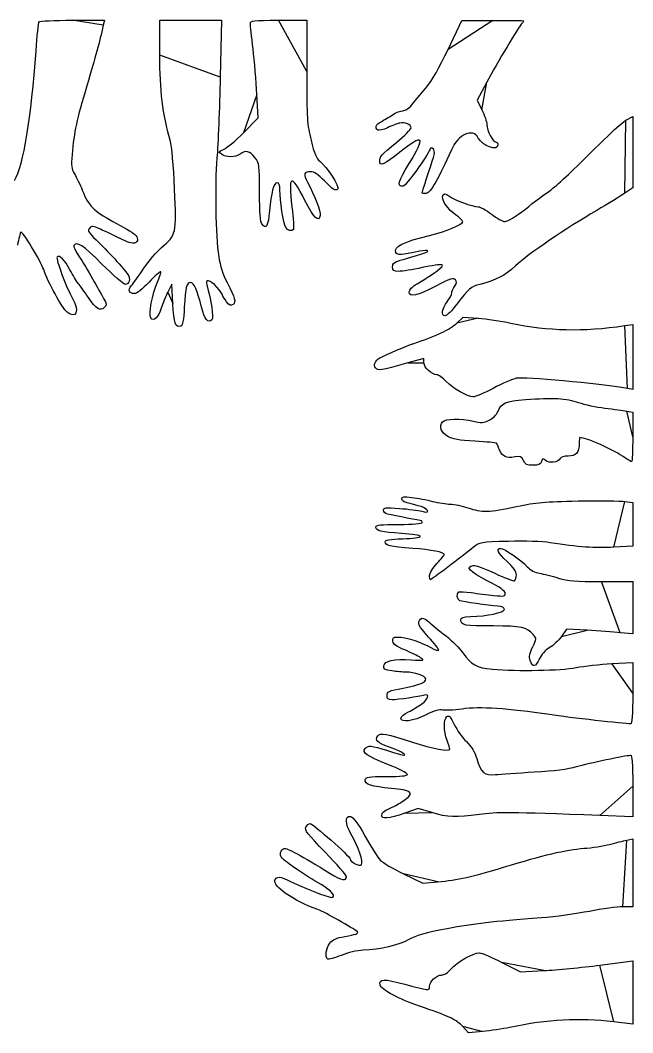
# Model space of a CAD drawing. Extents: x -503 to 40, y 8 to 777.
# Drawn here: x -225.2 to 40.1, y 337.9 to 776.5 of the extents above; entities that cross this region are included whole.
import ezdxf

# ---------------------------------------------------------------- set-up
doc = ezdxf.new("R2010")
doc.units = 0
doc.layers.add('Ebene_1', color=7, linetype='CONTINUOUS')

msp = doc.modelspace()

# ---------------------------------------------------------------- linework, layer by layer
at = {"layer": 'Ebene_1', "color": 7}
for points in [[(-202.645512, 776.461866), (-188.677488, 776.461866), (-189.176256, 774.261866)], [(-164.707968, 761.40178), (-164.707968, 776.461866), (-151.378848, 776.461866), (-138.049728, 776.461866), (-138.567544, 751.861868)], [(-113.245576, 776.461866), (-100.983184, 776.461866), (-101.032144, 754.261868)], [(-39.895872, 763.81405), (-33.907968, 776.366234), (-20.507968, 776.414074)], [(-7.841552, 775.221866), (-7.841552, 775.221866)], [(-23.136536, 749.685004), (-27.347208, 741.874228), (-25.227592, 737.688116)], [(-128.475264, 727.750196), (-122.081144, 734.187412), (-122.642832, 744.324644)], [(37.092032, 733.111572), (40.092032, 734.807908), (40.092032, 719.3705), (40.092032, 703.9331), (36.692032, 701.542612), (36.692032, 701.542612)], [(-87.66944, 703.367052), (-87.669448, 703.367052)], [(-175.654208, 679.895052), (-175.654208, 679.895052)], [(-159.06808, 653.704724), (-159.507968, 662.147356), (-161.26684, 658.704612)], [(-133.00816, 653.3447), (-133.00816, 653.3447)], [(-36.026528, 645.26638), (-33.403064, 647.889852), (-26.85552, 647.370764)], [(36.692032, 644.1821), (40.092032, 644.67254), (40.092032, 630.587204), (40.092032, 616.501868), (37.892032, 616.884988), (37.892032, 616.884988)], [(-50.307968, 628.066452), (-50.307968, 629.954908), (-57.307968, 627.997884)], [(37.492032, 607.1483), (40.092032, 606.683804), (40.092032, 595.972836)], [(39.615528, 585.261868), (39.615528, 585.261868)], [(36.692032, 568.031804), (40.092032, 567.563868), (40.092032, 558.130716), (40.092032, 548.697556), (31.892032, 548.179636), (31.892032, 548.179596)], [(26.508832, 533.261868), (40.092032, 533.261868), (40.092032, 521.946188), (40.092032, 510.6305), (34.692032, 511.160572), (34.692032, 511.160572)], [(20.368632, 512.194532), (11.44524, 512.698412), (9.168632, 509.48838)], [(30.96608, 497.784492), (40.092032, 498.305716), (40.092032, 484.983788)], [(39.16404, 471.661868), (39.16404, 471.661868)], [(40.092032, 444.74082), (40.092032, 431.419772), (25.892032, 431.947252), (25.892032, 431.947252)], [(-46.94716, 433.244652), (-52.786344, 435.041516), (-58.673056, 432.951692)], [(37.492032, 421.279372), (40.092032, 421.893372), (40.092032, 407.17762), (40.092032, 392.461868), (35.756648, 392.461868), (35.756648, 392.461868)], [(-59.180048, 406.712412), (-50.852128, 402.717988), (-44.380048, 403.267372)], [(25.892032, 367.141004), (40.092032, 368.998996), (40.092032, 355.31222), (40.092032, 341.625444), (31.892032, 342.582532), (31.892032, 342.582532)], [(-16.553728, 368.344084), (-8.493408, 364.2263), (1.599312, 364.754652)], [(-24.86556, 338.406852), (-30.996608, 337.851268), (-33.652288, 340.715204)]]:
    msp.add_lwpolyline(points, close=True, dxfattribs=at)
for points in [[(-217.046384, 775.761514), (-216.80832, 776.146706), (-210.327928, 776.461866), (-202.645512, 776.461866)], [(-125.492128, 775.061866), (-125.506528, 776.334994), (-124.396744, 776.461866), (-113.245576, 776.461866)], [(-20.507968, 776.414074), (-13.137968, 776.440346), (-7.107968, 776.353866), (-7.107968, 776.221866)], [(-218.315488, 763.161514), (-217.855544, 769.706322), (-217.284448, 775.376322), (-217.046384, 775.761514)], [(-189.176256, 774.261866), (-190.881992, 766.73809), (-192.484944, 760.85414), (-196.313872, 748.061868)], [(-124.3404, 764.061866), (-124.965136, 769.341866), (-125.483416, 774.291866), (-125.492128, 775.061866)], [(-7.841552, 775.221866), (-9.12108, 773.896266), (-18.763, 757.797892), (-23.136536, 749.685004)], [(-7.107968, 776.221866), (-7.107968, 776.089866), (-7.43808, 775.639866), (-7.841552, 775.221866)], [(-122.642832, 744.324644), (-122.95176, 749.900116), (-123.715664, 758.781868), (-124.3404, 764.061866)], [(-49.095872, 747.570252), (-47.206208, 749.742004), (-43.418512, 756.429684), (-39.895872, 763.81405)], [(-227.590288, 707.04922), (-223.790552, 713.532988), (-220.333248, 734.449556), (-218.315488, 763.161514)], [(-160.276776, 724.461868), (-163.469952, 735.805348), (-164.707968, 746.125844), (-164.707968, 761.40178)], [(-138.567544, 751.861868), (-138.852344, 738.331868), (-139.482272, 722.542236), (-139.967392, 716.773796)], [(-101.032144, 754.261868), (-101.077744, 733.601876), (-100.951416, 731.53466), (-99.21148, 724.461868)], [(-196.313872, 748.061868), (-200.743872, 733.261452), (-201.81632, 728.288132), (-202.7352, 718.28406)], [(-54.953136, 740.570252), (-53.498296, 742.389868), (-50.86252, 745.539868), (-49.095872, 747.570252)], [(-63.996328, 735.461868), (-62.504928, 736.451868), (-60.455256, 737.261868), (-59.441504, 737.261868)], [(-59.441504, 737.261868), (-58.2408, 737.261868), (-56.676272, 738.415084), (-54.953136, 740.570252)], [(-25.227592, 737.688116), (-24.0618, 735.385756), (-23.106624, 732.457972), (-23.104976, 731.18194)], [(-70.286056, 728.848324), (-71.757968, 729.75802), (-71.155104, 731.36718), (-68.907968, 732.526684)], [(-68.907968, 732.526684), (-67.697968, 733.151036), (-65.487728, 734.471868), (-63.996328, 735.461868)], [(21.292032, 718.50134), (28.332032, 725.603988), (35.442032, 732.178588), (37.092032, 733.111572)], [(-66.086056, 729.911252), (-67.944, 729.04726), (-69.834, 728.56894), (-70.286056, 728.848324)], [(-60.778632, 731.930932), (-61.839768, 731.6841), (-64.228104, 730.775244), (-66.086056, 729.911252)], [(-62.107968, 723.650892), (-58.697968, 726.490164), (-55.907968, 729.261492), (-55.907968, 729.809388)], [(-55.907968, 729.809388), (-55.907968, 731.28338), (-58.572688, 732.444068), (-60.778632, 731.930932)], [(-26.788512, 725.41762), (-29.123568, 729.933124), (-35.439528, 727.168276), (-38.4454, 720.31474)], [(-23.104976, 731.18194), (-23.101776, 728.6771), (-20.443936, 723.661868), (-19.119728, 723.661868)], [(-158.290344, 703.346372), (-158.75832, 713.806412), (-159.501696, 721.708484), (-160.276776, 724.461868)], [(-137.188672, 720.42766), (-135.913064, 720.91458), (-131.992032, 724.209724), (-128.475264, 727.750196)], [(-99.21148, 724.461868), (-97.812224, 718.7739), (-96.865344, 716.49706), (-95.447816, 715.411828)], [(-56.749488, 714.395284), (-49.367344, 726.232124), (-50.44068, 727.531996), (-60.767936, 719.261868)], [(-18.307968, 722.461868), (-18.307968, 719.62374), (-24.998184, 721.9555), (-26.788512, 725.41762)], [(-137.955064, 718.402108), (-139.450304, 719.500004), (-139.421848, 719.575212), (-137.188672, 720.42766)], [(-123.54868, 716.986356), (-125.7676, 719.895508), (-127.54324, 720.311524), (-129.955064, 718.487308)], [(-69.49572, 715.461868), (-69.47868, 717.40982), (-69.101664, 717.827716), (-62.107968, 723.650892)], [(-47.706832, 720.565268), (-48.772632, 717.635092), (-58.081048, 704.829892), (-59.310384, 704.60274)], [(-38.4454, 720.31474), (-43.724736, 708.27762), (-47.526896, 701.65918), (-49.307968, 701.406228)], [(-48.150024, 710.907036), (-45.711192, 718.128836), (-45.377752, 719.841116), (-46.250024, 720.663924)], [(-46.250024, 720.663924), (-47.09736, 721.463204), (-47.387368, 721.443564), (-47.706832, 720.565268)], [(-19.119728, 723.661868), (-18.673256, 723.661868), (-18.307968, 723.121868), (-18.307968, 722.461868)], [(-202.7352, 718.28406), (-203.192536, 713.304956), (-203.042536, 712.143772), (-201.650088, 709.88406)], [(-139.967392, 716.773796), (-140.959328, 704.978924), (-140.56968, 683.121308), (-139.206112, 674.068932)], [(-129.955064, 718.487308), (-131.947008, 716.980684), (-135.960984, 716.937932), (-137.955064, 718.402108)], [(-121.507968, 701.93926), (-121.507968, 713.96886), (-121.564368, 714.384796), (-123.54868, 716.986356)], [(-95.447816, 715.411828), (-92.423192, 713.096244), (-86.740256, 704.296236), (-87.66944, 703.367052)], [(-60.767936, 719.261868), (-67.436104, 713.921956), (-69.51712, 713.0159), (-69.49572, 715.461868)], [(4.492032, 702.857308), (6.692032, 704.358884), (14.252032, 711.398692), (21.292032, 718.50134)], [(-99.361104, 710.861868), (-102.2708, 710.861868), (-102.613992, 709.74226), (-100.765144, 706.281412)], [(-93.43296, 706.861868), (-96.100872, 709.615332), (-97.94828, 710.861868), (-99.361104, 710.861868)], [(-59.310384, 704.60274), (-62.183448, 704.071884), (-61.4582, 706.845148), (-56.749488, 714.395284)], [(-51.107968, 701.649332), (-51.107968, 701.923644), (-49.776896, 706.089604), (-48.150024, 710.907036)], [(-201.650088, 709.88406), (-200.761384, 708.441852), (-199.257448, 705.281868), (-198.308, 702.861868)], [(-101.894312, 698.436908), (-107.906648, 710.383284), (-109.161848, 709.74374), (-107.526064, 695.567428)], [(-100.765144, 706.281412), (-97.714, 700.56998), (-94.960728, 693.41722), (-95.245072, 691.940748)], [(-87.669448, 703.367052), (-88.678152, 702.358348), (-89.626648, 702.933484), (-93.43296, 706.861868)], [(-198.308, 702.861868), (-195.667952, 696.13282), (-193.598928, 694.027604), (-185.018712, 689.340156)], [(-163.92064, 678.05126), (-157.572392, 683.366316), (-157.425904, 684.02442), (-158.290344, 703.346372)], [(-120.429328, 688.092548), (-121.224088, 689.179444), (-121.507968, 692.823668), (-121.507968, 701.93926)], [(-113.870368, 706.061868), (-115.368576, 706.061868), (-116.557528, 701.721996), (-117.21956, 693.8367)], [(-112.707968, 702.815108), (-112.707968, 705.1211), (-113.044776, 706.061868), (-113.870368, 706.061868)], [(-110.193272, 686.661868), (-111.134064, 688.437908), (-112.707968, 698.547948), (-112.707968, 702.815108)], [(-6.39784, 694.694524), (-2.608408, 697.682484), (2.292032, 701.355732), (4.492032, 702.857308)], [(-95.245072, 691.940748), (-95.879064, 688.6487), (-98.0216, 690.741908), (-101.894312, 698.436908)], [(-49.307968, 701.406228), (-50.297968, 701.265628), (-51.107968, 701.375028), (-51.107968, 701.649332)], [(-42.307968, 699.9853), (-42.307968, 701.551908), (-40.86336, 701.634732), (-39.17096, 700.165164)], [(-36.649568, 692.209988), (-39.940568, 694.568956), (-42.307968, 697.822044), (-42.307968, 699.9853)], [(-39.17096, 700.165164), (-37.526416, 698.737148), (-29.154032, 695.6643), (-26.87796, 695.653364)], [(36.692032, 701.542612), (34.822032, 700.227844), (29.332032, 696.865132), (24.492032, 694.069916)], [(-117.21956, 693.8367), (-117.771936, 687.257404), (-118.658512, 685.670812), (-120.429328, 688.092548)], [(-107.526064, 695.567428), (-106.948192, 690.559372), (-106.638968, 686.191868), (-106.838888, 685.861868)], [(-26.87796, 695.653364), (-25.904464, 695.648564), (-23.307968, 694.212516), (-21.107968, 692.461868)], [(-15.19784, 689.270372), (-14.039568, 689.265572), (-10.575736, 691.400252), (-6.39784, 694.694524)], [(24.492032, 694.069916), (11.29444, 686.447996), (-5.137808, 675.243772), (-10.679184, 670.088652)], [(-185.018712, 689.340156), (-180.667808, 686.96322), (-176.477968, 684.47742), (-175.707968, 683.816172)], [(-47.907968, 683.25878), (-41.046592, 684.90438), (-33.507968, 687.996884), (-33.507968, 689.165964)], [(-33.507968, 689.165964), (-33.507968, 689.601636), (-34.921688, 690.971452), (-36.649568, 692.209988)], [(-21.107968, 692.461868), (-18.907968, 690.71122), (-16.248408, 689.275044), (-15.19784, 689.270372)], [(-224.950176, 684.71422), (-225.170912, 684.355428), (-225.796048, 681.799196), (-226.339368, 679.0337)], [(-215.012032, 668.461868), (-216.178144, 672.082148), (-224.424752, 685.568252), (-224.950176, 684.71422)], [(-195.227296, 686.318084), (-196.075768, 685.29574), (-195.60796, 684.506316), (-192.27164, 681.33038)], [(-190.463624, 685.956908), (-193.802016, 687.357596), (-194.331272, 687.397724), (-195.227296, 686.318084)], [(-181.854208, 681.879804), (-184.523776, 683.255548), (-188.398016, 685.090244), (-190.463624, 685.956908)], [(-106.838888, 685.861868), (-107.497968, 684.773996), (-109.438376, 685.236772), (-110.193272, 686.661868)], [(-189.757912, 670.861868), (-198.041152, 679.075396), (-200.694848, 680.82474), (-201.903816, 678.868588)], [(-192.27164, 681.33038), (-187.570552, 676.855284), (-180.154048, 668.750772), (-178.58548, 666.374588)], [(-175.654208, 679.895052), (-176.448904, 679.5901), (-178.989008, 680.403244), (-181.854208, 681.879804)], [(-175.707968, 683.816172), (-173.93656, 682.294932), (-173.912816, 680.563284), (-175.654208, 679.895052)], [(-62.533064, 675.89454), (-63.496888, 678.406236), (-59.273264, 680.53298), (-47.907968, 683.25878)], [(-201.903816, 678.868588), (-202.173464, 678.432292), (-201.213912, 676.362292), (-199.771488, 674.268588)], [(-171.60544, 669.054284), (-169.48392, 672.240116), (-166.02576, 676.288756), (-163.92064, 678.05126)], [(-52.107968, 676.368108), (-60.398448, 674.712644), (-62.05072, 674.637588), (-62.533064, 675.89454)], [(-59.307968, 672.859316), (-49.607936, 675.62378), (-48.707968, 675.931276), (-48.707968, 676.481076)], [(-48.707968, 676.481076), (-48.707968, 676.792348), (-50.237968, 676.741516), (-52.107968, 676.368108)], [(-209.18932, 673.84718), (-209.863776, 673.172724), (-205.184144, 660.597964), (-202.506752, 655.890284)], [(-203.648608, 668.40206), (-205.896992, 672.721164), (-208.125384, 674.911116), (-209.18932, 673.84718)], [(-199.771488, 674.268588), (-198.329056, 672.174892), (-195.668568, 667.761868), (-193.859296, 664.461868)], [(-139.206112, 674.068932), (-138.621512, 670.18794), (-137.349704, 666.240996), (-135.597176, 662.868932)], [(-63.907968, 669.6051), (-63.907968, 671.285444), (-63.285664, 671.725692), (-59.307968, 672.859316)], [(-204.886768, 650.030796), (-206.956072, 651.658516), (-213.346472, 663.29098), (-215.012032, 668.461868)], [(-200.021704, 662.461868), (-200.773856, 663.341868), (-202.40596, 666.014956), (-203.648608, 668.40206)], [(-179.681184, 662.061868), (-180.342304, 662.061868), (-184.876832, 666.021868), (-189.757912, 670.861868)], [(-176.969168, 661.521092), (-176.14064, 662.478516), (-173.72696, 665.86846), (-171.60544, 669.054284)], [(-164.321584, 667.542156), (-164.561744, 667.782308), (-166.829424, 665.747492), (-169.360872, 663.020332)], [(-165.834976, 662.783692), (-164.762456, 665.160692), (-164.081432, 667.301996), (-164.321584, 667.542156)], [(-61.270512, 667.661868), (-63.52992, 667.661868), (-63.907968, 667.940404), (-63.907968, 669.6051)], [(-51.139792, 669.2973), (-55.261088, 668.397812), (-59.819912, 667.661868), (-61.270512, 667.661868)], [(-53.307968, 662.303804), (-45.703048, 666.763804), (-41.36016, 670.055364), (-42.502288, 670.493644)], [(-42.502288, 670.493644), (-43.131616, 670.73514), (-47.018496, 670.19678), (-51.139792, 669.2973)], [(-10.679184, 670.088652), (-15.443544, 665.656372), (-18.821312, 663.90082), (-26.150168, 662.047796)], [(-195.628768, 656.327396), (-197.292736, 658.821356), (-199.269552, 661.581868), (-200.021704, 662.461868)], [(-193.859296, 664.461868), (-192.050024, 661.161868), (-189.88132, 657.30422), (-189.039968, 655.889308)], [(-178.58548, 666.374588), (-177.307304, 664.438324), (-177.91108, 662.061868), (-179.681184, 662.061868)], [(-169.360872, 663.020332), (-172.258728, 659.898452), (-174.602448, 658.061868), (-175.688528, 658.061868)], [(-168.597176, 647.492964), (-169.600496, 649.100212), (-167.992376, 658.002308), (-165.834976, 662.783692)], [(-151.381552, 662.861868), (-153.130544, 662.861868), (-153.657032, 660.805228), (-154.11236, 652.194468)], [(-146.631952, 652.110852), (-148.459592, 659.386724), (-149.994848, 662.861868), (-151.381552, 662.861868)], [(-139.99084, 660.834028), (-142.875048, 664.118956), (-145.181552, 664.659484), (-144.376792, 661.861868)], [(-135.597176, 662.868932), (-132.030512, 656.006268), (-131.620144, 654.496652), (-133.00816, 653.3447)], [(-56.707968, 658.785852), (-56.707968, 659.73266), (-55.420296, 661.065004), (-53.307968, 662.303804)], [(-36.718416, 664.074452), (-37.521888, 665.04258), (-38.828952, 664.607164), (-45.226688, 661.240084)], [(-37.038536, 661.118228), (-36.045136, 662.5365), (-35.975528, 663.179332), (-36.718416, 664.074452)], [(-175.688528, 658.061868), (-178.171656, 658.061868), (-178.708296, 659.51142), (-176.969168, 661.521092)], [(-161.26684, 658.704612), (-162.234216, 656.8111), (-163.494216, 653.6749), (-164.06684, 651.735268)], [(-144.376792, 661.861868), (-142.49372, 655.31574), (-141.337416, 647.51242), (-142.132624, 646.717212)], [(-137.507968, 657.341916), (-137.507968, 657.707268), (-138.625264, 659.278724), (-139.99084, 660.834028)], [(-45.226688, 661.240084), (-53.370904, 656.95386), (-56.707968, 656.240524), (-56.707968, 658.785852)], [(-40.307968, 654.53298), (-39.207968, 655.975156), (-38.307968, 657.639028), (-38.307968, 658.230484)], [(-38.307968, 658.230484), (-38.307968, 658.82194), (-37.73672, 660.121428), (-37.038536, 661.118228)], [(-26.150168, 662.047796), (-29.994648, 661.075756), (-30.703912, 660.46086), (-36.107136, 653.415604)], [(-202.506752, 655.890284), (-199.400424, 650.428404), (-200.851272, 646.856476), (-204.886768, 650.030796)], [(-188.767064, 652.059916), (-190.603472, 650.223508), (-192.232056, 651.236372), (-195.628768, 656.327396)], [(-189.039968, 655.889308), (-187.649456, 653.550884), (-187.624616, 653.202364), (-188.767064, 652.059916)], [(-155.671944, 643.888244), (-157.851576, 643.051844), (-158.630304, 645.302732), (-159.06808, 653.704724)], [(-135.826216, 654.539644), (-136.751184, 655.71554), (-137.507968, 656.976564), (-137.507968, 657.341916)], [(-133.00816, 653.3447), (-133.917576, 652.589956), (-134.48028, 652.828564), (-135.826216, 654.539644)], [(-41.107136, 648.461868), (-42.959504, 648.461868), (-42.546704, 651.597844), (-40.307968, 654.53298)], [(-164.06684, 651.735268), (-165.20588, 647.87702), (-167.497392, 645.731196), (-168.597176, 647.492964)], [(-154.11236, 652.194468), (-154.418704, 646.401076), (-154.82984, 644.211388), (-155.671944, 643.888244)], [(-142.132624, 646.717212), (-143.8236, 645.026236), (-145.2956, 646.790812), (-146.631952, 652.110852)], [(-36.107136, 653.415604), (-38.196672, 650.691044), (-40.446672, 648.461868), (-41.107136, 648.461868)], [(-54.707968, 636.471436), (-46.334216, 639.135036), (-38.44264, 642.850276), (-36.026528, 645.26638)], [(-26.85552, 647.370764), (-23.254368, 647.085268), (-16.916352, 646.149444), (-12.77104, 645.291156)], [(-12.77104, 645.291156), (3.947592, 641.829556), (18.171704, 641.510628), (36.692032, 644.1821)], [(-69.454504, 630.182596), (-66.8018, 631.634796), (-57.669232, 635.529492), (-54.707968, 636.471436)], [(-71.238496, 625.819148), (-72.305304, 627.104572), (-71.506024, 629.059516), (-69.454504, 630.182596)], [(-57.307968, 627.997884), (-69.317272, 624.640388), (-70.15188, 624.509852), (-71.238496, 625.819148)], [(-44.757016, 622.861868), (-46.947392, 622.861868), (-50.307968, 626.012756), (-50.307968, 628.066452)], [(-40.664904, 619.990436), (-42.181216, 621.569724), (-44.022664, 622.861868), (-44.757016, 622.861868)], [(-29.003456, 613.261868), (-31.327192, 613.261868), (-37.778648, 616.984308), (-40.664904, 619.990436)], [(-10.320464, 621.34798), (-11.853592, 621.0015), (-16.378968, 619.04038), (-20.376856, 616.98994)], [(37.892032, 616.884988), (24.917384, 619.144452), (-6.99804, 622.098836), (-10.320464, 621.34798)], [(-20.376856, 616.98994), (-24.374752, 614.9395), (-28.25672, 613.261868), (-29.003456, 613.261868)], [(-18.308672, 606.860164), (-16.68596, 610.77774), (-15.252816, 611.40594), (-6.307968, 612.120508)], [(-6.307968, 612.120508), (5.444344, 613.059348), (11.342912, 612.739212), (16.648072, 610.874596)], [(16.648072, 610.874596), (19.166464, 609.989452), (24.3016, 608.893444), (28.059496, 608.439028)], [(-22.123352, 603.213276), (-20.46632, 603.999596), (-18.855808, 605.53926), (-18.308672, 606.860164)], [(28.059496, 608.439028), (31.817392, 607.984604), (36.062032, 607.40378), (37.492032, 607.1483)], [(-39.996864, 596.163852), (-42.895824, 597.8523), (-43.8728, 600.576364), (-42.271424, 602.5059)], [(-42.271424, 602.5059), (-41.098344, 603.91938), (-34.484448, 604.043756), (-28.910584, 602.757148)], [(-28.910584, 602.757148), (-25.594424, 601.991692), (-24.549712, 602.0619), (-22.123352, 603.213276)], [(-28.230264, 594.090076), (-35.145664, 594.467892), (-37.926488, 594.957988), (-39.996864, 596.163852)], [(-18.87944, 593.228604), (-19.041872, 593.4303), (-23.249744, 593.817964), (-28.230264, 594.090076)], [(-17.56, 590.288468), (-18.123264, 591.703836), (-18.717008, 593.0269), (-18.87944, 593.228604)], [(16.892032, 593.209276), (16.892032, 589.135372), (15.632312, 587.661868), (12.14948, 587.661868)], [(17.146832, 595.661868), (17.006688, 595.661868), (16.892032, 594.558204), (16.892032, 593.209276)], [(37.015528, 586.7199), (31.294624, 590.64798), (20.15396, 595.661868), (17.146832, 595.661868)], [(40.092032, 595.972836), (40.092032, 590.081804), (39.877608, 585.261868), (39.615528, 585.261868)], [(-10.898608, 587.278884), (-14.690808, 586.567468), (-16.383536, 587.332244), (-17.56, 590.288468)], [(-7.280792, 585.7217), (-8.09976, 587.519132), (-8.560616, 587.717492), (-10.898608, 587.278884)], [(-3.179032, 583.661868), (-5.80132, 583.661868), (-6.502768, 584.014124), (-7.280792, 585.7217)], [(0.510576, 585.320292), (0.094944, 584.010756), (-0.681248, 583.661868), (-3.179032, 583.661868)], [(2.364488, 585.7873), (1.175336, 586.8545), (0.982064, 586.805812), (0.510576, 585.320292)], [(8.643336, 586.567692), (8.003528, 584.900364), (3.918504, 584.392636), (2.364488, 585.7873)], [(12.14948, 587.661868), (10.276784, 587.661868), (8.898112, 587.23162), (8.643336, 586.567692)], [(39.615528, 585.261868), (39.353448, 585.261868), (38.183448, 585.91798), (37.015528, 586.7199)], [(-59.907968, 569.038348), (-59.907968, 570.074628), (-59.177424, 570.19634), (-55.5302, 569.767676)], [(-55.846536, 566.923468), (-58.613536, 567.516884), (-59.907968, 568.190924), (-59.907968, 569.038348)], [(-48.707968, 563.689604), (-48.707968, 564.769092), (-51.32136, 565.952996), (-55.846536, 566.923468)], [(-55.5302, 569.767676), (-53.122432, 569.484692), (-49.086792, 568.715124), (-46.56212, 568.057532)], [(-46.56212, 568.057532), (-44.037448, 567.39994), (-40.598448, 566.861908), (-38.919904, 566.861908)], [(-38.919904, 566.861908), (-37.241352, 566.861908), (-33.819464, 566.141908), (-31.315712, 565.261908)], [(-10.217984, 565.789004), (-1.692224, 567.618988), (2.038704, 567.956868), (16.492032, 568.207924)], [(16.492032, 568.207924), (25.732032, 568.36842), (34.822032, 568.289172), (36.692032, 568.031804)], [(-67.907968, 564.1969), (-67.907968, 565.34222), (-67.053544, 565.439548), (-60.907968, 564.994276)], [(-66.107968, 562.509444), (-67.097968, 562.720044), (-67.907968, 563.479396), (-67.907968, 564.1969)], [(-51.4224, 559.661868), (-51.741816, 559.661868), (-62.817776, 561.809524), (-66.107968, 562.509444)], [(-60.907968, 564.994276), (-57.057968, 564.715324), (-52.737968, 564.146548), (-51.307968, 563.730324)], [(-51.307968, 563.730324), (-49.808328, 563.293836), (-48.707968, 563.27658), (-48.707968, 563.689604)], [(-31.315712, 565.261908), (-25.334904, 563.159828), (-22.0894, 563.240908), (-10.217984, 565.789004)], [(-71.107968, 556.94746), (-71.107968, 557.840572), (-69.122176, 558.061868), (-61.107968, 558.061868)], [(-61.107968, 558.061868), (-54.974632, 558.061868), (-51.107968, 558.371204), (-51.107968, 558.861868)], [(-51.107968, 558.861868), (-51.107968, 559.301868), (-51.249464, 559.661868), (-51.4224, 559.661868)], [(-60.096168, 554.147564), (-68.965376, 554.67214), (-71.107968, 555.216916), (-71.107968, 556.94746)], [(-51.892104, 552.861868), (-51.888104, 553.312556), (-55.47, 553.87394), (-60.096168, 554.147564)], [(-59.503904, 551.8329), (-55.127328, 551.964684), (-51.896552, 552.40142), (-51.892104, 552.861868)], [(-67.107968, 550.518492), (-67.107968, 551.34022), (-65.260544, 551.659556), (-59.503904, 551.8329)], [(-55.162368, 547.692948), (-65.30984, 548.468604), (-67.107968, 548.893924), (-67.107968, 550.518492)], [(-13.75888, 550.72726), (-25.799656, 550.403748), (-26.21676, 550.334524), (-28.825224, 548.226828)], [(4.358384, 550.141916), (1.0212, 550.67626), (-6.551184, 550.920916), (-13.75888, 550.72726)], [(31.892032, 548.179596), (23.9638, 547.678828), (16.35416, 548.221196), (4.358384, 550.141916)], [(-41.507968, 545.01742), (-41.507968, 545.975636), (-47.144344, 547.080068), (-55.162368, 547.692948)], [(-28.825224, 548.226828), (-34.119952, 543.948572), (-47.18384, 534.061868), (-47.542224, 534.061868)], [(-44.696672, 541.19762), (-42.942888, 543.142276), (-41.507968, 544.861188), (-41.507968, 545.01742)], [(-14.307968, 541.988748), (-18.355952, 545.710252), (-19.312544, 547.661868), (-17.08868, 547.661868)], [(-17.08868, 547.661868), (-15.5124, 547.661868), (-8.423312, 542.782748), (-5.58512, 539.74446)], [(-47.896672, 535.861868), (-47.890272, 536.851868), (-46.450464, 539.252956), (-44.696672, 541.19762)], [(-22.9098, 533.661868), (-30.58152, 537.597012), (-32.593528, 539.792996), (-28.997112, 540.305828)], [(-28.997112, 540.305828), (-28.056144, 540.440004), (-23.815712, 538.895204), (-19.573928, 536.872948)], [(-10.307968, 536.233828), (-10.307968, 537.703212), (-11.478872, 539.38782), (-14.307968, 541.988748)], [(-5.58512, 539.74446), (-4.180664, 538.240988), (-2.244328, 537.202732), (-0.244848, 536.881036)], [(-47.542224, 534.061868), (-47.743384, 534.061868), (-47.902888, 534.871868), (-47.896672, 535.861868)], [(-19.573928, 536.872948), (-15.332144, 534.850684), (-11.512024, 533.412148), (-11.084784, 533.676196)], [(-11.084784, 533.676196), (-10.657536, 533.940252), (-10.307968, 535.091188), (-10.307968, 536.233828)], [(-0.244848, 536.881036), (1.480432, 536.603452), (5.149592, 535.67558), (7.908832, 534.8191)], [(-15.1098, 528.22214), (-15.1114, 529.235692), (-17.419992, 530.845916), (-22.9098, 533.661868)], [(7.908832, 534.8191), (12.048136, 533.534244), (15.301488, 533.261868), (26.508832, 533.261868)], [(-34.786544, 525.002716), (-36.012424, 525.473132), (-36.318624, 528.113636), (-35.225624, 528.789148)], [(-35.225624, 528.789148), (-34.850344, 529.021092), (-32.420344, 528.894156), (-29.825624, 528.507076)], [(-29.825624, 528.507076), (-27.230912, 528.119988), (-22.857968, 527.573588), (-20.107968, 527.292852)], [(-20.107968, 527.292852), (-15.63736, 526.83646), (-15.10816, 526.934852), (-15.1098, 528.22214)], [(-18.307968, 522.66378), (-22.641616, 522.976276), (-33.535032, 524.522468), (-34.786544, 525.002716)], [(-15.507968, 521.261868), (-15.507968, 522.061508), (-16.442152, 522.529228), (-18.307968, 522.66378)], [(-51.77864, 517.071196), (-51.07288, 517.776956), (-50.230848, 517.478668), (-48.278352, 515.831196)], [(-34.307968, 516.54746), (-34.307968, 517.830068), (-33.665104, 518.075084), (-30.107968, 518.14822)], [(-30.107968, 518.14822), (-23.045208, 518.29342), (-15.507968, 519.900844), (-15.507968, 521.261868)], [(-48.307968, 509.261868), (-52.823672, 514.173828), (-53.393608, 515.456228), (-51.77864, 517.071196)], [(-48.278352, 515.831196), (-46.86432, 514.638068), (-43.487792, 511.90534), (-40.77496, 509.758468)], [(-20.202808, 514.061868), (-32.90376, 514.061868), (-34.307968, 514.309316), (-34.307968, 516.54746)], [(-2.869536, 510.240396), (-5.879824, 513.566732), (-8.125656, 514.061868), (-20.202808, 514.061868)], [(-63.763608, 507.468116), (-63.977856, 508.971404), (-63.645112, 509.261868), (-61.708808, 509.261868)], [(-61.708808, 509.261868), (-58.374008, 509.261868), (-51.250408, 507.004556), (-47.307968, 504.698556)], [(-43.907968, 503.592804), (-43.907968, 504.078436), (-45.887968, 506.629516), (-48.307968, 509.261868)], [(-40.77496, 509.758468), (-38.062136, 507.611596), (-34.776424, 504.305508), (-33.473392, 502.411612)], [(-3.227944, 504.964436), (-1.499336, 508.522436), (-1.486448, 508.712108), (-2.869536, 510.240396)], [(9.168632, 509.48838), (7.916504, 507.72286), (5.57584, 505.518348), (3.967168, 504.58946)], [(34.692032, 511.160572), (31.722032, 511.452116), (25.276504, 511.917396), (20.368632, 512.194532)], [(-58.605304, 503.668116), (-62.313672, 505.185636), (-63.57024, 506.111324), (-63.763608, 507.468116)], [(-47.307968, 504.698556), (-45.437968, 503.604756), (-43.907968, 503.107172), (-43.907968, 503.592804)], [(-4.264496, 499.133188), (-4.855256, 500.804748), (-4.628144, 502.082404), (-3.227944, 504.964436)], [(3.967168, 504.58946), (2.179192, 503.557044), (0.468912, 501.657972), (-0.432832, 499.703764)], [(-51.805304, 500.331396), (-52.848848, 501.063156), (-55.908848, 502.564676), (-58.605304, 503.668116)], [(-55.907968, 499.4193), (-50.140144, 499.017108), (-49.981392, 499.052404), (-51.805304, 500.331396)], [(-33.473392, 502.411612), (-29.9224, 497.25042), (-27.59008, 495.962956), (-20.707968, 495.364972)], [(-64.236968, 494.57618), (-67.432584, 495.014188), (-67.953584, 495.333572), (-67.748632, 496.728892)], [(-67.748632, 496.728892), (-67.415344, 498.9979), (-63.294072, 499.934324), (-55.907968, 499.4193)], [(-20.707968, 495.364972), (-9.696864, 494.40822), (8.973816, 494.755988), (15.56608, 496.040636)], [(-0.432832, 499.703764), (-2.083552, 496.126444), (-3.145936, 495.968236), (-4.264496, 499.133188)], [(15.56608, 496.040636), (19.0168, 496.713084), (25.9468, 497.49782), (30.96608, 497.784492)], [(-58.089128, 494.061868), (-59.406664, 494.061868), (-62.1732, 494.293308), (-64.236968, 494.57618)], [(-49.507968, 491.163388), (-49.507968, 492.361204), (-54.542888, 494.061868), (-58.089128, 494.061868)], [(-66.307968, 483.936852), (-66.307968, 485.654108), (-65.726208, 485.92614), (-59.392192, 487.170668)], [(-59.392192, 487.170668), (-51.7844, 488.665468), (-49.507968, 489.585028), (-49.507968, 491.163388)], [(-64.107968, 482.067908), (-65.883904, 482.063108), (-66.307968, 482.423284), (-66.307968, 483.936852)], [(-50.107968, 484.146108), (-52.367904, 483.462348), (-61.717424, 482.074476), (-64.107968, 482.067908)], [(-51.2404, 480.31634), (-48.492736, 482.328428), (-47.743752, 484.86142), (-50.107968, 484.146108)], [(40.092032, 484.983788), (40.092032, 475.410908), (39.83088, 471.661868), (39.16404, 471.661868)], [(-57.0404, 476.851124), (-55.24324, 477.737036), (-52.63324, 479.29638), (-51.2404, 480.31634)], [(4.092032, 475.649484), (-14.007728, 478.37234), (-26.207992, 479.154876), (-33.78676, 478.079076)], [(-60.307968, 474.051124), (-60.307968, 474.70522), (-58.83756, 475.96522), (-57.0404, 476.851124)], [(-49.322256, 475.616068), (-55.068856, 472.78702), (-60.307968, 472.0407), (-60.307968, 474.051124)], [(-42.314496, 477.66394), (-43.492744, 478.0379), (-45.732104, 477.383492), (-49.322256, 475.616068)], [(-33.78676, 478.079076), (-37.524648, 477.548476), (-41.362128, 477.361668), (-42.314496, 477.66394)], [(-40.307968, 464.461868), (-41.807152, 468.711004), (-41.854736, 473.578164), (-40.408824, 474.778164)], [(-40.408824, 474.778164), (-39.524584, 475.51202), (-38.89588, 474.844644), (-37.193288, 471.364628)], [(39.16404, 471.661868), (36.385216, 471.661868), (12.691992, 474.35574), (4.092032, 475.649484)], [(-37.193288, 471.364628), (-36.029272, 468.98546), (-33.643816, 465.649052), (-31.89228, 463.950372)], [(-65.6464, 461.676828), (-70.2222, 463.234636), (-71.723808, 464.755884), (-70.336152, 466.427916)], [(-70.336152, 466.427916), (-69.091104, 467.9281), (-66.825456, 467.508868), (-54.890704, 463.569932)], [(-65.95956, 454.082604), (-75.364672, 457.862564), (-77.288, 459.199036), (-75.837624, 460.946628)], [(-75.837624, 460.946628), (-74.57188, 462.471756), (-73.286248, 462.353868), (-66.077488, 460.051652)], [(-58.877488, 458.09022), (-57.43296, 458.13246), (-61.382672, 460.225276), (-65.6464, 461.676828)], [(-54.890704, 463.569932), (-47.02252, 460.973124), (-39.107968, 459.564676), (-39.107968, 460.761284)], [(-39.107968, 460.761284), (-39.107968, 460.925964), (-39.647968, 462.591228), (-40.307968, 464.461868)], [(-31.89228, 463.950372), (-29.706896, 461.83094), (-28.321304, 459.534156), (-27.476312, 456.630364)], [(-66.077488, 460.051652), (-62.650728, 458.957276), (-59.410728, 458.074628), (-58.877488, 458.09022)], [(-27.476312, 456.630364), (-25.711592, 450.56598), (-23.99168, 449.102772), (-19.28364, 449.66046)], [(15.804896, 453.172468), (20.977832, 454.70938), (36.916296, 458.05418), (39.092032, 458.059444)], [(39.092032, 458.059444), (39.852096, 458.061044), (40.092032, 454.86562), (40.092032, 444.74082)], [(-57.507568, 449.773868), (-57.507784, 450.275468), (-61.311184, 452.214396), (-65.95956, 454.082604)], [(-2.595104, 450.824956), (6.2738, 451.317588), (12.036176, 452.052764), (15.804896, 453.172468)], [(-64.466992, 443.70258), (-72.902536, 444.424604), (-76.134288, 445.501804), (-75.752384, 447.464196)], [(-75.752384, 447.464196), (-75.512792, 448.695332), (-74.409616, 448.861868), (-66.493776, 448.861868)], [(-66.493776, 448.861868), (-60.300064, 448.861868), (-57.507288, 449.1453), (-57.507568, 449.773868)], [(-19.28364, 449.66046), (-17.207024, 449.906444), (-9.697184, 450.430468), (-2.595104, 450.824956)], [(-57.924392, 439.26862), (-54.553912, 442.0205), (-55.961744, 442.974588), (-64.466992, 443.70258)], [(-63.107968, 436.054196), (-61.567968, 436.75178), (-59.23536, 438.198268), (-57.924392, 439.26862)], [(-68.566624, 432.176124), (-68.296008, 433.551148), (-67.701768, 433.973316), (-63.107968, 436.054196)], [(-81.936464, 424.038316), (-84.489992, 428.395588), (-84.609144, 431.877636), (-82.192384, 431.517508)], [(-82.192384, 431.517508), (-80.95348, 431.3329), (-79.156696, 428.927948), (-75.725584, 422.861868)], [(-58.673056, 432.951692), (-65.60304, 430.4915), (-68.949816, 430.22914), (-68.566624, 432.176124)], [(-26.307968, 432.39206), (-36.450832, 430.96526), (-40.018896, 431.112652), (-46.94716, 433.244652)], [(25.892032, 431.947252), (-13.542888, 433.412132), (-18.741576, 433.456436), (-26.307968, 432.39206)], [(-93.075264, 416.010748), (-100.831464, 424.03026), (-102.12012, 425.718044), (-101.44712, 426.975564)], [(-101.44712, 426.975564), (-101.009624, 427.793028), (-100.196768, 428.461868), (-99.640768, 428.461868)], [(-99.640768, 428.461868), (-98.467888, 428.461868), (-82.307968, 414.224404), (-82.307968, 413.19106)], [(-77.381496, 410.66834), (-76.398392, 411.651444), (-78.788264, 418.666324), (-81.936464, 424.038316)], [(-75.725584, 422.861868), (-73.112408, 418.241868), (-70.194424, 413.616988), (-69.24116, 412.584348)], [(30.092032, 419.445908), (32.732032, 420.11662), (36.062032, 420.941676), (37.492032, 421.279372)], [(-111.81248, 413.546812), (-112.99684, 414.973876), (-112.531376, 417.07286), (-110.89096, 417.702348)], [(-110.89096, 417.702348), (-109.90288, 418.081508), (-103.468896, 414.58974), (-90.922424, 406.865276)], [(-15.507968, 409.659124), (1.093712, 414.757068), (11.376912, 417.1733), (18.892032, 417.742068)], [(18.892032, 417.742068), (22.412032, 418.008476), (27.452032, 418.775204), (30.092032, 419.445908)], [(-94.883704, 402.055484), (-101.298928, 405.687956), (-110.439776, 411.892804), (-111.81248, 413.546812)], [(-83.907968, 405.54426), (-83.907968, 406.087644), (-88.033256, 410.797564), (-93.075264, 416.010748)], [(-82.307968, 413.19106), (-82.307968, 411.838156), (-78.276224, 409.773612), (-77.381496, 410.66834)], [(-69.24116, 412.584348), (-68.287904, 411.551716), (-63.760408, 408.90934), (-59.180048, 406.712412)], [(-44.380048, 403.267372), (-35.548392, 404.017052), (-29.575672, 405.339308), (-15.507968, 409.659124)], [(-96.307968, 391.210428), (-106.890888, 395.072732), (-115.883584, 401.28674), (-114.836992, 404.014108)], [(-114.836992, 404.014108), (-114.185792, 405.711108), (-112.469248, 405.582116), (-108.476096, 403.536108)], [(-108.476096, 403.536108), (-104.041816, 401.264084), (-91.808408, 396.461868), (-90.454808, 396.461868)], [(-90.922424, 406.865276), (-85.79412, 403.70794), (-83.907968, 403.352724), (-83.907968, 405.54426)], [(-90.454808, 396.461868), (-87.932664, 396.461868), (-90.311904, 399.466804), (-94.883704, 402.055484)], [(-79.174632, 381.55738), (-81.078232, 383.244988), (-93.208416, 390.079228), (-96.307968, 391.210428)], [(21.295368, 390.44706), (15.726128, 389.338916), (6.427048, 388.071916), (0.630752, 387.6315)], [(35.756648, 392.461868), (33.372192, 392.461868), (26.864616, 391.555204), (21.295368, 390.44706)], [(0.630752, 387.6315), (-21.391248, 385.958212), (-28.192256, 385.170052), (-40.304608, 382.887524)], [(-40.304608, 382.887524), (-49.659584, 381.124612), (-53.82592, 379.948292), (-56.945944, 378.189044)], [(-91.118616, 376.666628), (-89.929296, 378.178604), (-88.289944, 378.90546), (-84.605296, 379.5545)], [(-84.605296, 379.5545), (-79.88996, 380.385092), (-78.450952, 380.915812), (-79.174632, 381.55738)], [(-56.945944, 378.189044), (-61.287712, 375.7409), (-69.19732, 373.914244), (-76.707968, 373.625164)], [(-92.008768, 369.724164), (-93.267808, 370.5023), (-92.742056, 374.602756), (-91.118616, 376.666628)], [(-76.707968, 373.625164), (-79.25056, 373.5273), (-83.261216, 372.576972), (-86.208768, 371.373924)], [(-86.208768, 371.373924), (-89.014208, 370.228884), (-91.624208, 369.4865), (-92.008768, 369.724164)], [(-38.566208, 365.565404), (-36.142712, 368.46678), (-29.029776, 372.461868), (-26.287608, 372.461868)], [(-26.287608, 372.461868), (-25.367152, 372.461868), (-20.986912, 370.608868), (-16.553728, 368.344084)], [(-42.735048, 362.861868), (-41.54332, 362.861868), (-39.974784, 363.879084), (-38.566208, 365.565404)], [(1.599312, 364.754652), (7.150312, 365.045252), (18.082032, 366.119108), (25.892032, 367.141004)], [(-69.350264, 358.560044), (-69.737912, 361.276932), (-67.759704, 361.327732), (-58.554, 358.837292)], [(-47.907968, 357.91102), (-47.907968, 360.026188), (-44.945088, 362.861868), (-42.735048, 362.861868)], [(-52.307968, 349.360636), (-60.668888, 352.120804), (-69.079264, 356.660716), (-69.350264, 358.560044)], [(-58.554, 358.837292), (-48.320752, 356.068868), (-47.907968, 356.032956), (-47.907968, 357.91102)], [(-33.652288, 340.715204), (-36.253328, 343.520212), (-40.30712, 345.398828), (-52.307968, 349.360636)], [(31.892032, 342.582532), (16.712264, 344.354276), (3.484512, 343.636348), (-13.145424, 340.138132)], [(-13.145424, 340.138132), (-16.219424, 339.4915), (-21.49348, 338.71242), (-24.86556, 338.406852)]]:
    msp.add_open_spline(points, degree=3, dxfattribs=at)

doc.saveas('drawing.dxf')
